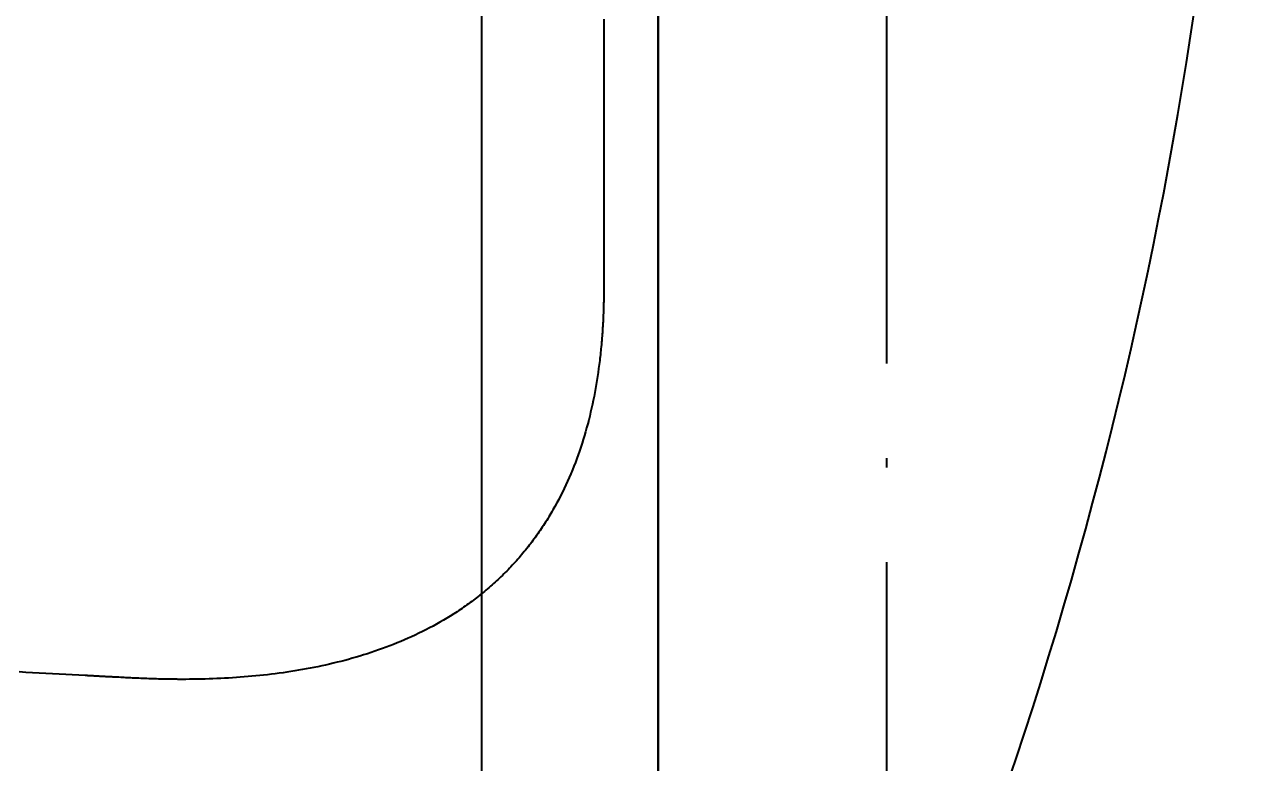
# Model space of a CAD drawing. Extents: x 11992 to 29481, y -6727 to 6811.
# Drawn here: x 24865.6 to 25123, y 1183.9 to 1339.9 of the extents above; entities that cross this region are included whole.
import ezdxf

# ---------------------------------------------------------------- set-up
doc = ezdxf.new("R2010")
doc.units = 0
doc.header["$MEASUREMENT"] = 0
doc.linetypes.add('DOTE', pattern=[2.42, 2, -0.2, 0.02, -0.2])
doc.layers.get('0').update_dxf_attribs({"color": 8, "linetype": 'CONTINUOUS'})
doc.layers.get('Defpoints').update_dxf_attribs({"color": 8, "linetype": 'CONTINUOUS'})
doc.layers.add('zoylight 4标注', color=9, linetype='CONTINUOUS')
doc.layers.add('zoylight 5回路', color=4, linetype='CONTINUOUS')
doc.styles.add('CCD-DIM', font='archs.shx', dxfattribs={"width": 0.8})
doc.dimstyles.new('zoylight_DIM_40', dxfattribs={"dimscale": 40, "dimtxt": 1.9, "dimasz": 0.4, "dimexe": 0.5, "dimexo": 0.5, "dimgap": 0.5, "dimtad": 1, "dimdec": 0, "dimrnd": 5, "dimzin": 12, "dimdsep": 46, "dimtxsty": 'CCD-DIM', "dimblk": 'CCD_Dimension_Tick', "dimcen": 0.125, "dimclrd": 44, "dimclre": 44, "dimclrt": 50, "dimadec": 0, "dimazin": 0, "dimtfac": 1, "dimtdec": 0, "dimtmove": 2, "dimatfit": 3, "dimldrblk": 'CCD_Leader_Dot', "dimfxl": 0, "dimtvp": 1, "dimtolj": 1, "dimtzin": 0, "dimarcsym": 0})

# ---------------------------------------------------------------- blocks, each defined once
blk = doc.blocks.new('CCD_Dimension_Tick')
at = {"color": 0, "linetype": 'ByBlock'}
for p, q in [((-1.091, 0), (0, 0)), ((0, 0), (1.091, 0))]:
    blk.add_line(p, q, dxfattribs=at)
at = {"color": 0, "linetype": 'Continuous', "const_width": 0.608}
blk.add_lwpolyline([(-0.61, -0.61), (0.61, 0.61)], dxfattribs=at)
blk = doc.blocks.new('*D45')
at = {"layer": 'Defpoints', "color": 0, "linetype": 'Continuous'}
for p in [(25047.86, 1826.36), (24962.25, 1126.36), (25047.86, 1126.36)]:
    blk.add_point(p, dxfattribs=at)
at = {"layer": 'zoylight 4标注', "color": 44, "lineweight": -2}
for p, q in [((25027.86, 1826.36), (24942.25, 1826.36)), ((24962.25, 1810.36), (24962.25, 1142.36))]:
    blk.add_line(p, q, dxfattribs=at)
at = {"layer": 'zoylight 4标注', "color": 44, "linetype": 'Continuous', "lineweight": -2}
blk.add_line((25027.86, 1126.36), (24942.25, 1126.36), dxfattribs=at)
at = {"layer": 'zoylight 4标注', "color": 44, "linetype": 'Continuous', "lineweight": -2, "xscale": 16, "yscale": 16, "zscale": 16}
for p, rotation in [((24962.25, 1826.36), 90), ((24962.25, 1126.36), 270)]:
    blk.add_blockref('CCD_Dimension_Tick', p, dxfattribs=dict(at, rotation=rotation))
at = {"layer": 'zoylight 4标注', "color": 50, "linetype": 'Continuous', "insert": (24904.25, 1476.36), "char_height": 76, "attachment_point": 5, "rotation": 90, "style": 'CCD-DIM'}
blk.add_mtext('\\A1;700', dxfattribs=at)
blk = doc.blocks.new('CCD_Leader_Dot')
at = {"color": 0, "linetype": 'ByBlock'}
blk.add_line((-5, 0), (-10, 0), dxfattribs=at)
at = {"color": 0, "linetype": 'ByBlock', "const_width": 5}
blk.add_lwpolyline([(-2.5, 0, 1), (2.5, 0, 1)], format="xyb", close=True, dxfattribs=at)

msp = doc.modelspace()

# ---------------------------------------------------------------- linework, layer by layer
for p, q in [((24999.62, 3630.6, -40.43), (24999.62, 730.6, -40.43)), ((24999.62, 3630.6, 329.57), (24999.62, 730.6, 329.57)), ((24999.62, -619.41, -40.43), (24999.62, 3630.6, -40.43)), ((24988.15, 1340.99, -2436.43), (24988.15, 1338.84, -2436.43)), ((24988.15, 1338.84, -2436.43), (24988.15, 1336.69, -2436.43)), ((24988.15, 1336.69, -2436.43), (24988.15, 1334.55, -2436.43)), ((24988.15, 1334.55, -2436.43), (24988.15, 1332.4, -2436.43)), ((24988.15, 1332.4, -2436.43), (24988.14, 1330.25, -2436.43)), ((24988.14, 1330.25, -2436.43), (24988.14, 1328.11, -2436.43)), ((24988.14, 1328.11, -2436.43), (24988.14, 1325.96, -2436.43)), ((24988.14, 1325.96, -2436.43), (24988.14, 1323.82, -2436.43)), ((24988.14, 1323.82, -2436.43), (24988.14, 1321.67, -2436.43)), ((24988.14, 1321.67, -2436.43), (24988.14, 1319.53, -2436.43)), ((24988.14, 1319.53, -2436.43), (24988.14, 1317.39, -2436.43)), ((24988.14, 1317.39, -2436.43), (24988.14, 1315.24, -2436.43)), ((24988.14, 1315.24, -2436.43), (24988.14, 1313.1, -2436.43)), ((24988.14, 1313.1, -2436.43), (24988.14, 1312.57, -2436.43)), ((24988.14, 1312.57, -2436.43), (24988.14, 1312.03, -2436.43)), ((24988.14, 1312.03, -2436.43), (24988.14, 1311.5, -2436.43)), ((24988.14, 1311.5, -2436.43), (24988.14, 1310.96, -2436.43)), ((24988.14, 1310.96, -2436.43), (24988.14, 1310.43, -2436.43)), ((24988.14, 1310.43, -2436.43), (24988.14, 1309.89, -2436.43)), ((24988.14, 1309.89, -2436.43), (24988.14, 1309.36, -2436.43)), ((24988.14, 1307.75, -2436.43), (24988.13, 1307.22, -2436.43)), ((24988.14, 1309.36, -2436.43), (24988.14, 1308.82, -2436.43)), ((24988.14, 1308.82, -2436.43), (24988.14, 1308.29, -2436.43)), ((24988.14, 1308.29, -2436.43), (24988.14, 1307.75, -2436.43)), ((24988.13, 1307.22, -2436.43), (24988.13, 1306.68, -2436.43)), ((24988.13, 1306.68, -2436.43), (24988.13, 1306.15, -2436.43)), ((24988.13, 1306.15, -2436.43), (24988.13, 1305.61, -2436.43)), ((24988.13, 1305.61, -2436.43), (24988.13, 1305.08, -2436.43)), ((24988.13, 1305.08, -2436.43), (24988.13, 1304.54, -2436.43)), ((24988.13, 1304.54, -2436.43), (24988.13, 1304.01, -2436.43)), ((24988.13, 1304.01, -2436.43), (24988.13, 1303.47, -2436.43)), ((24988.13, 1303.47, -2436.43), (24988.13, 1302.94, -2436.43)), ((24988.13, 1302.94, -2436.43), (24988.13, 1302.4, -2436.43)), ((24988.13, 1302.4, -2436.43), (24988.13, 1301.87, -2436.43)), ((24988.13, 1301.87, -2436.43), (24988.13, 1301.34, -2436.43)), ((24988.13, 1301.34, -2436.43), (24988.13, 1300.8, -2436.43)), ((24988.13, 1300.8, -2436.43), (24988.13, 1300.27, -2436.43)), ((24988.13, 1300.27, -2436.43), (24988.13, 1299.26, -2436.43)), ((24988.13, 1299.26, -2436.43), (24988.13, 1298.25, -2436.43)), ((24988.13, 1298.25, -2436.43), (24988.13, 1297.24, -2436.43)), ((24988.13, 1297.24, -2436.43), (24988.13, 1296.22, -2436.43)), ((24988.13, 1296.22, -2436.43), (24988.13, 1295.21, -2436.43)), ((24988.13, 1295.21, -2436.43), (24988.13, 1294.2, -2436.43)), ((24988.13, 1294.2, -2436.43), (24988.13, 1293.19, -2436.43)), ((24988.13, 1293.19, -2436.43), (24988.13, 1292.18, -2436.43)), ((24988.13, 1292.18, -2436.43), (24988.13, 1291.19, -2436.43)), ((24988.13, 1291.19, -2436.43), (24988.13, 1290.2, -2436.43)), ((24988.13, 1290.2, -2436.43), (24988.13, 1289.21, -2436.43)), ((24988.13, 1289.21, -2436.43), (24988.13, 1288.24, -2436.43)), ((24988.13, 1288.24, -2436.43), (24988.13, 1288.19, -2436.43)), ((24988.13, 1288.19, -2436.43), (24988.13, 1288.13, -2436.43)), ((24988.13, 1288.13, -2436.43), (24988.13, 1288.08, -2436.43)), ((24988.13, 1288.08, -2436.43), (24988.13, 1288.02, -2436.43)), ((24988.13, 1288.02, -2436.43), (24988.13, 1287.96, -2436.43)), ((24988.13, 1287.96, -2436.43), (24988.13, 1287.9, -2436.43)), ((24988.13, 1287.9, -2436.43), (24988.13, 1287.83, -2436.43)), ((24988.13, 1287.83, -2436.43), (24988.13, 1287.76, -2436.43)), ((24988.13, 1287.76, -2436.43), (24988.13, 1287.69, -2436.43)), ((24988.13, 1287.69, -2436.43), (24988.13, 1287.62, -2436.43)), ((24988.13, 1287.62, -2436.43), (24988.13, 1287.54, -2436.43)), ((24988.13, 1287.54, -2436.43), (24988.13, 1287.45, -2436.43)), ((24988.13, 1287.45, -2436.43), (24988.13, 1287.36, -2436.43)), ((24988.13, 1287.36, -2436.43), (24988.13, 1287.27, -2436.43)), ((24988.13, 1287.27, -2436.43), (24988.13, 1287.17, -2436.43)), ((24988.13, 1287.17, -2436.43), (24988.13, 1287.07, -2436.43)), ((24988.13, 1287.07, -2436.43), (24988.13, 1286.96, -2436.43)), ((24988.13, 1286.96, -2436.43), (24988.13, 1286.85, -2436.43)), ((24988.13, 1286.85, -2436.43), (24988.13, 1286.74, -2436.43)), ((24988.13, 1286.74, -2436.43), (24988.13, 1286.63, -2436.43)), ((24988.13, 1286.63, -2436.43), (24988.13, 1286.52, -2436.43)), ((24988.13, 1286.52, -2436.43), (24988.13, 1286.41, -2436.43)), ((24988.13, 1286.41, -2436.43), (24988.13, 1286.3, -2436.43)), ((24988.13, 1286.3, -2436.43), (24988.13, 1286.19, -2436.43)), ((24988.13, 1286.19, -2436.43), (24988.13, 1286.08, -2436.43)), ((24988.13, 1286.08, -2436.43), (24988.13, 1285.97, -2436.43)), ((24988.13, 1285.97, -2436.43), (24988.13, 1285.86, -2436.43)), ((24988.13, 1285.86, -2436.43), (24988.13, 1285.76, -2436.43)), ((24988.13, 1285.76, -2436.43), (24988.13, 1285.65, -2436.43)), ((24988.13, 1285.65, -2436.43), (24988.13, 1285.55, -2436.43)), ((24988.13, 1285.55, -2436.43), (24988.13, 1285.44, -2436.43)), ((24988.13, 1285.44, -2436.43), (24988.13, 1285.34, -2436.43)), ((24988.13, 1285.34, -2436.43), (24988.13, 1285.24, -2436.43)), ((24988.13, 1285.24, -2436.43), (24988.13, 1285.13, -2436.43)), ((24988.13, 1285.13, -2436.43), (24988.13, 1285.03, -2436.43)), ((24988.13, 1285.03, -2436.43), (24988.13, 1284.92, -2436.43)), ((24988.13, 1284.92, -2436.43), (24988.13, 1284.71, -2436.43)), ((24988.13, 1284.71, -2436.43), (24988.13, 1284.5, -2436.43)), ((24988.13, 1284.5, -2436.43), (24988.13, 1284.29, -2436.43)), ((24988.13, 1284.29, -2436.43), (24988.13, 1284.07, -2436.43)), ((24988.13, 1284.07, -2436.43), (24988.13, 1283.86, -2436.43)), ((24988.11, 1281.96, -2436.43), (24988.1, 1281.75, -2436.43)), ((24988.1, 1281.75, -2436.43), (24988.1, 1281.54, -2436.43)), ((24988.1, 1281.54, -2436.43), (24988.1, 1281.33, -2436.43)), ((24988.12, 1282.6, -2436.43), (24988.11, 1282.39, -2436.43)), ((24988.11, 1282.39, -2436.43), (24988.11, 1282.17, -2436.43)), ((24988.11, 1282.17, -2436.43), (24988.11, 1281.96, -2436.43)), ((24988.13, 1283.86, -2436.43), (24988.12, 1283.65, -2436.43)), ((24988.12, 1283.65, -2436.43), (24988.12, 1283.44, -2436.43)), ((24988.12, 1283.44, -2436.43), (24988.12, 1283.23, -2436.43)), ((24988.12, 1283.23, -2436.43), (24988.12, 1283.02, -2436.43)), ((24988.12, 1283.02, -2436.43), (24988.12, 1282.81, -2436.43)), ((24988.12, 1282.81, -2436.43), (24988.12, 1282.6, -2436.43)), ((24988.04, 1279.01, -2436.43), (24988.03, 1278.8, -2436.43)), ((24988.05, 1279.43, -2436.43), (24988.04, 1279.22, -2436.43)), ((24988.04, 1279.22, -2436.43), (24988.04, 1279.01, -2436.43)), ((24988.06, 1279.64, -2436.43), (24988.05, 1279.43, -2436.43)), ((24988.07, 1280.06, -2436.43), (24988.06, 1279.85, -2436.43)), ((24988.06, 1279.85, -2436.43), (24988.06, 1279.64, -2436.43)), ((24988.08, 1280.27, -2436.43), (24988.07, 1280.06, -2436.43)), ((24988.09, 1280.7, -2436.43), (24988.08, 1280.49, -2436.43)), ((24988.08, 1280.49, -2436.43), (24988.08, 1280.27, -2436.43)), ((24988.1, 1281.33, -2436.43), (24988.09, 1281.12, -2436.43)), ((24988.09, 1281.12, -2436.43), (24988.09, 1280.91, -2436.43)), ((24988.09, 1280.91, -2436.43), (24988.09, 1280.7, -2436.43)), ((24987.92, 1276.47, -2436.43), (24987.91, 1276.26, -2436.43)), ((24987.93, 1276.68, -2436.43), (24987.92, 1276.47, -2436.43)), ((24987.94, 1276.89, -2436.43), (24987.93, 1276.68, -2436.43)), ((24987.96, 1277.1, -2436.43), (24987.94, 1276.89, -2436.43)), ((24987.97, 1277.32, -2436.43), (24987.96, 1277.1, -2436.43)), ((24987.98, 1277.53, -2436.43), (24987.97, 1277.32, -2436.43)), ((24987.99, 1277.74, -2436.43), (24987.98, 1277.53, -2436.43)), ((24988, 1277.95, -2436.43), (24987.99, 1277.74, -2436.43)), ((24988.01, 1278.16, -2436.43), (24988, 1277.95, -2436.43)), ((24988.02, 1278.58, -2436.43), (24988.01, 1278.37, -2436.43)), ((24988.01, 1278.37, -2436.43), (24988.01, 1278.16, -2436.43)), ((24988.03, 1278.8, -2436.43), (24988.02, 1278.58, -2436.43)), ((24987.75, 1273.94, -2436.43), (24987.74, 1273.72, -2436.43)), ((24987.77, 1274.15, -2436.43), (24987.75, 1273.94, -2436.43)), ((24987.79, 1274.36, -2436.43), (24987.77, 1274.15, -2436.43)), ((24987.8, 1274.57, -2436.43), (24987.79, 1274.36, -2436.43)), ((24987.82, 1274.78, -2436.43), (24987.8, 1274.57, -2436.43)), ((24987.83, 1274.99, -2436.43), (24987.82, 1274.78, -2436.43)), ((24987.84, 1275.2, -2436.43), (24987.83, 1274.99, -2436.43)), ((24987.86, 1275.41, -2436.43), (24987.84, 1275.2, -2436.43)), ((24987.87, 1275.63, -2436.43), (24987.86, 1275.41, -2436.43)), ((24987.88, 1275.84, -2436.43), (24987.87, 1275.63, -2436.43)), ((24987.9, 1276.05, -2436.43), (24987.88, 1275.84, -2436.43)), ((24987.91, 1276.26, -2436.43), (24987.9, 1276.05, -2436.43)), ((24987.53, 1271.4, -2436.43), (24987.49, 1270.98, -2436.43)), ((24987.57, 1271.82, -2436.43), (24987.53, 1271.4, -2436.43)), ((24987.61, 1272.25, -2436.43), (24987.57, 1271.82, -2436.43)), ((24987.63, 1272.46, -2436.43), (24987.61, 1272.25, -2436.43)), ((24987.65, 1272.67, -2436.43), (24987.63, 1272.46, -2436.43)), ((24987.67, 1272.88, -2436.43), (24987.65, 1272.67, -2436.43)), ((24987.69, 1273.09, -2436.43), (24987.67, 1272.88, -2436.43)), ((24987.7, 1273.3, -2436.43), (24987.69, 1273.09, -2436.43)), ((24987.72, 1273.51, -2436.43), (24987.7, 1273.3, -2436.43)), ((24987.74, 1273.72, -2436.43), (24987.72, 1273.51, -2436.43)), ((24987.26, 1268.87, -2436.43), (24987.2, 1268.45, -2436.43)), ((24987.31, 1269.29, -2436.43), (24987.26, 1268.87, -2436.43)), ((24987.35, 1269.71, -2436.43), (24987.31, 1269.29, -2436.43)), ((24987.4, 1270.14, -2436.43), (24987.35, 1269.71, -2436.43)), ((24987.45, 1270.56, -2436.43), (24987.4, 1270.14, -2436.43)), ((24987.49, 1270.98, -2436.43), (24987.45, 1270.56, -2436.43)), ((24986.92, 1266.35, -2436.43), (24986.79, 1265.51, -2436.43)), ((24987.04, 1267.19, -2436.43), (24986.92, 1266.35, -2436.43)), ((24987.1, 1267.61, -2436.43), (24987.04, 1267.19, -2436.43)), ((24987.15, 1268.03, -2436.43), (24987.1, 1267.61, -2436.43)), ((24987.2, 1268.45, -2436.43), (24987.15, 1268.03, -2436.43)), ((24986.52, 1263.83, -2436.43), (24986.38, 1262.99, -2436.43)), ((24986.66, 1264.67, -2436.43), (24986.52, 1263.83, -2436.43)), ((24986.79, 1265.51, -2436.43), (24986.66, 1264.67, -2436.43)), ((24986.06, 1261.32, -2436.43), (24985.89, 1260.48, -2436.43)), ((24986.22, 1262.15, -2436.43), (24986.06, 1261.32, -2436.43)), ((24986.38, 1262.99, -2436.43), (24986.22, 1262.15, -2436.43)), ((24985.53, 1258.82, -2436.43), (24985.34, 1257.98, -2436.43)), ((24985.72, 1259.65, -2436.43), (24985.53, 1258.82, -2436.43)), ((24985.89, 1260.48, -2436.43), (24985.72, 1259.65, -2436.43)), ((24984.94, 1256.33, -2436.43), (24984.72, 1255.5, -2436.43)), ((24985.14, 1257.16, -2436.43), (24984.94, 1256.33, -2436.43)), ((24985.34, 1257.98, -2436.43), (24985.14, 1257.16, -2436.43)), ((24984.27, 1253.86, -2436.43), (24984.03, 1253.04, -2436.43)), ((24984.5, 1254.68, -2436.43), (24984.27, 1253.86, -2436.43)), ((24984.72, 1255.5, -2436.43), (24984.5, 1254.68, -2436.43)), ((24983.53, 1251.41, -2436.43), (24983.26, 1250.59, -2436.43)), ((24983.78, 1252.22, -2436.43), (24983.53, 1251.41, -2436.43)), ((24984.03, 1253.04, -2436.43), (24983.78, 1252.22, -2436.43)), ((24982.41, 1248.17, -2436.43), (24982.11, 1247.37, -2436.43)), ((24982.7, 1248.98, -2436.43), (24982.41, 1248.17, -2436.43)), ((24982.99, 1249.78, -2436.43), (24982.7, 1248.98, -2436.43)), ((24983.26, 1250.59, -2436.43), (24982.99, 1249.78, -2436.43)), ((24981.49, 1245.78, -2436.43), (24981.16, 1244.99, -2436.43)), ((24981.8, 1246.58, -2436.43), (24981.49, 1245.78, -2436.43)), ((24982.11, 1247.37, -2436.43), (24981.8, 1246.58, -2436.43)), ((24980.48, 1243.42, -2436.43), (24980.12, 1242.64, -2436.43)), ((24980.82, 1244.21, -2436.43), (24980.48, 1243.42, -2436.43)), ((24981.16, 1244.99, -2436.43), (24980.82, 1244.21, -2436.43)), ((24979, 1240.33, -2436.43), (24978.61, 1239.57, -2436.43)), ((24979.38, 1241.1, -2436.43), (24979, 1240.33, -2436.43)), ((24979.76, 1241.87, -2436.43), (24979.38, 1241.1, -2436.43)), ((24980.12, 1242.64, -2436.43), (24979.76, 1241.87, -2436.43)), ((24977.79, 1238.07, -2436.43), (24977.58, 1237.69, -2436.43)), ((24978.21, 1238.82, -2436.43), (24977.79, 1238.07, -2436.43)), ((24978.61, 1239.57, -2436.43), (24978.21, 1238.82, -2436.43)), ((24976.28, 1235.48, -2436.43), (24976.05, 1235.12, -2436.43)), ((24976.5, 1235.85, -2436.43), (24976.28, 1235.48, -2436.43)), ((24976.72, 1236.21, -2436.43), (24976.5, 1235.85, -2436.43)), ((24976.94, 1236.58, -2436.43), (24976.72, 1236.21, -2436.43)), ((24977.16, 1236.95, -2436.43), (24976.94, 1236.58, -2436.43)), ((24977.37, 1237.32, -2436.43), (24977.16, 1236.95, -2436.43)), ((24977.58, 1237.69, -2436.43), (24977.37, 1237.32, -2436.43)), ((24974.4, 1232.62, -2436.43), (24974.16, 1232.27, -2436.43)), ((24974.64, 1232.97, -2436.43), (24974.4, 1232.62, -2436.43)), ((24974.88, 1233.33, -2436.43), (24974.64, 1232.97, -2436.43)), ((24975.12, 1233.68, -2436.43), (24974.88, 1233.33, -2436.43)), ((24975.36, 1234.04, -2436.43), (24975.12, 1233.68, -2436.43)), ((24975.59, 1234.4, -2436.43), (24975.36, 1234.04, -2436.43)), ((24975.82, 1234.76, -2436.43), (24975.59, 1234.4, -2436.43)), ((24976.05, 1235.12, -2436.43), (24975.82, 1234.76, -2436.43)), ((24972.64, 1230.2, -2436.43), (24972.38, 1229.86, -2436.43)), ((24972.9, 1230.54, -2436.43), (24972.64, 1230.2, -2436.43)), ((24973.15, 1230.88, -2436.43), (24972.9, 1230.54, -2436.43)), ((24973.41, 1231.23, -2436.43), (24973.15, 1230.88, -2436.43)), ((24973.66, 1231.57, -2436.43), (24973.41, 1231.23, -2436.43)), ((24973.91, 1231.92, -2436.43), (24973.66, 1231.57, -2436.43)), ((24974.16, 1232.27, -2436.43), (24973.91, 1231.92, -2436.43)), ((24970.49, 1227.55, -2436.43), (24970.21, 1227.23, -2436.43)), ((24970.76, 1227.87, -2436.43), (24970.49, 1227.55, -2436.43)), ((24971.04, 1228.2, -2436.43), (24970.76, 1227.87, -2436.43)), ((24971.31, 1228.53, -2436.43), (24971.04, 1228.2, -2436.43)), ((24971.58, 1228.86, -2436.43), (24971.31, 1228.53, -2436.43)), ((24971.85, 1229.19, -2436.43), (24971.58, 1228.86, -2436.43)), ((24972.11, 1229.53, -2436.43), (24971.85, 1229.19, -2436.43)), ((24972.38, 1229.86, -2436.43), (24972.11, 1229.53, -2436.43)), ((24968.19, 1225.02, -2436.43), (24967.9, 1224.71, -2436.43)), ((24968.49, 1225.33, -2436.43), (24968.19, 1225.02, -2436.43)), ((24968.78, 1225.64, -2436.43), (24968.49, 1225.33, -2436.43)), ((24969.07, 1225.95, -2436.43), (24968.78, 1225.64, -2436.43)), ((24969.36, 1226.27, -2436.43), (24969.07, 1225.95, -2436.43)), ((24969.64, 1226.58, -2436.43), (24969.36, 1226.27, -2436.43)), ((24969.93, 1226.9, -2436.43), (24969.64, 1226.58, -2436.43)), ((24970.21, 1227.23, -2436.43), (24969.93, 1226.9, -2436.43)), ((24965.46, 1222.34, -2436.43), (24965.15, 1222.05, -2436.43)), ((24965.77, 1222.63, -2436.43), (24965.46, 1222.34, -2436.43)), ((24966.08, 1222.92, -2436.43), (24965.77, 1222.63, -2436.43)), ((24966.39, 1223.21, -2436.43), (24966.08, 1222.92, -2436.43)), ((24966.69, 1223.51, -2436.43), (24966.39, 1223.21, -2436.43)), ((24967, 1223.81, -2436.43), (24966.69, 1223.51, -2436.43)), ((24967.3, 1224.11, -2436.43), (24967, 1223.81, -2436.43)), ((24967.6, 1224.41, -2436.43), (24967.3, 1224.11, -2436.43)), ((24967.9, 1224.71, -2436.43), (24967.6, 1224.41, -2436.43)), ((24962.57, 1219.83, -2436.43), (24962.24, 1219.56, -2436.43)), ((24962.9, 1220.1, -2436.43), (24962.57, 1219.83, -2436.43)), ((24963.22, 1220.37, -2436.43), (24962.9, 1220.1, -2436.43)), ((24963.55, 1220.64, -2436.43), (24963.22, 1220.37, -2436.43)), ((24963.87, 1220.92, -2436.43), (24963.55, 1220.64, -2436.43)), ((24964.19, 1221.2, -2436.43), (24963.87, 1220.92, -2436.43)), ((24964.51, 1221.48, -2436.43), (24964.19, 1221.2, -2436.43)), ((24964.83, 1221.76, -2436.43), (24964.51, 1221.48, -2436.43)), ((24965.15, 1222.05, -2436.43), (24964.83, 1221.76, -2436.43)), ((24959.2, 1217.26, -2436.43), (24958.85, 1217.01, -2436.43)), ((24959.54, 1217.51, -2436.43), (24959.2, 1217.26, -2436.43)), ((24959.88, 1217.75, -2436.43), (24959.54, 1217.51, -2436.43)), ((24960.23, 1218.01, -2436.43), (24959.88, 1217.75, -2436.43)), ((24960.57, 1218.26, -2436.43), (24960.23, 1218.01, -2436.43)), ((24960.9, 1218.52, -2436.43), (24960.57, 1218.26, -2436.43)), ((24961.24, 1218.77, -2436.43), (24960.9, 1218.52, -2436.43)), ((24961.58, 1219.03, -2436.43), (24961.24, 1218.77, -2436.43)), ((24961.91, 1219.3, -2436.43), (24961.58, 1219.03, -2436.43)), ((24962.24, 1219.56, -2436.43), (24961.91, 1219.3, -2436.43)), ((24955.68, 1214.92, -2436.43), (24954.96, 1214.48, -2436.43)), ((24956.39, 1215.37, -2436.43), (24955.68, 1214.92, -2436.43)), ((24957.1, 1215.83, -2436.43), (24956.39, 1215.37, -2436.43)), ((24957.45, 1216.06, -2436.43), (24957.1, 1215.83, -2436.43)), ((24957.81, 1216.3, -2436.43), (24957.45, 1216.06, -2436.43)), ((24958.16, 1216.53, -2436.43), (24957.81, 1216.3, -2436.43)), ((24958.5, 1216.77, -2436.43), (24958.16, 1216.53, -2436.43)), ((24958.85, 1217.01, -2436.43), (24958.5, 1216.77, -2436.43)), ((24951.29, 1212.41, -2436.43), (24950.54, 1212.02, -2436.43)), ((24952.03, 1212.8, -2436.43), (24951.29, 1212.41, -2436.43)), ((24952.77, 1213.21, -2436.43), (24952.03, 1212.8, -2436.43)), ((24953.5, 1213.62, -2436.43), (24952.77, 1213.21, -2436.43)), ((24954.23, 1214.04, -2436.43), (24953.5, 1213.62, -2436.43)), ((24954.96, 1214.48, -2436.43), (24954.23, 1214.04, -2436.43)), ((24945.21, 1209.55, -2436.43), (24944.43, 1209.23, -2436.43)), ((24945.98, 1209.87, -2436.43), (24945.21, 1209.55, -2436.43)), ((24946.75, 1210.21, -2436.43), (24945.98, 1209.87, -2436.43)), ((24947.51, 1210.56, -2436.43), (24946.75, 1210.21, -2436.43)), ((24948.28, 1210.91, -2436.43), (24947.51, 1210.56, -2436.43)), ((24949.03, 1211.27, -2436.43), (24948.28, 1210.91, -2436.43)), ((24949.79, 1211.64, -2436.43), (24949.03, 1211.27, -2436.43)), ((24950.54, 1212.02, -2436.43), (24949.79, 1211.64, -2436.43)), ((24938.15, 1206.95, -2436.43), (24937.35, 1206.7, -2436.43)), ((24938.94, 1207.21, -2436.43), (24938.15, 1206.95, -2436.43)), ((24939.73, 1207.47, -2436.43), (24938.94, 1207.21, -2436.43)), ((24940.52, 1207.75, -2436.43), (24939.73, 1207.47, -2436.43)), ((24941.31, 1208.03, -2436.43), (24940.52, 1207.75, -2436.43)), ((24942.09, 1208.31, -2436.43), (24941.31, 1208.03, -2436.43)), ((24942.88, 1208.61, -2436.43), (24942.09, 1208.31, -2436.43)), ((24943.66, 1208.91, -2436.43), (24942.88, 1208.61, -2436.43)), ((24944.43, 1209.23, -2436.43), (24943.66, 1208.91, -2436.43)), ((24928.49, 1204.39, -2436.43), (24927.68, 1204.22, -2436.43)), ((24929.3, 1204.57, -2436.43), (24928.49, 1204.39, -2436.43)), ((24930.11, 1204.75, -2436.43), (24929.3, 1204.57, -2436.43)), ((24930.92, 1204.94, -2436.43), (24930.11, 1204.75, -2436.43)), ((24931.73, 1205.14, -2436.43), (24930.92, 1204.94, -2436.43)), ((24932.54, 1205.34, -2436.43), (24931.73, 1205.14, -2436.43)), ((24933.35, 1205.55, -2436.43), (24932.54, 1205.34, -2436.43)), ((24934.15, 1205.77, -2436.43), (24933.35, 1205.55, -2436.43)), ((24934.95, 1205.99, -2436.43), (24934.15, 1205.77, -2436.43)), ((24935.75, 1206.22, -2436.43), (24934.95, 1205.99, -2436.43)), ((24936.55, 1206.45, -2436.43), (24935.75, 1206.22, -2436.43)), ((24937.35, 1206.7, -2436.43), (24936.55, 1206.45, -2436.43)), ((24865.95, 1203.02, -2436.43), (24864.53, 1203.1, -2436.43)), ((24867.37, 1202.95, -2436.43), (24865.95, 1203.02, -2436.43)), ((24868.79, 1202.87, -2436.43), (24867.37, 1202.95, -2436.43)), ((24870.2, 1202.79, -2436.43), (24868.79, 1202.87, -2436.43)), ((24871.61, 1202.72, -2436.43), (24870.2, 1202.79, -2436.43)), ((24873.01, 1202.64, -2436.43), (24871.61, 1202.72, -2436.43)), ((24874.4, 1202.57, -2436.43), (24873.01, 1202.64, -2436.43)), ((24875.77, 1202.49, -2436.43), (24874.4, 1202.57, -2436.43)), ((24877.12, 1202.42, -2436.43), (24875.77, 1202.49, -2436.43)), ((24878.46, 1202.35, -2436.43), (24877.12, 1202.42, -2436.43)), ((24878.57, 1202.34, -2436.43), (24878.46, 1202.35, -2436.43)), ((24878.68, 1202.34, -2436.43), (24878.57, 1202.34, -2436.43)), ((24878.79, 1202.33, -2436.43), (24878.68, 1202.34, -2436.43)), ((24878.9, 1202.33, -2436.43), (24878.79, 1202.33, -2436.43)), ((24879.02, 1202.32, -2436.43), (24878.9, 1202.33, -2436.43)), ((24879.14, 1202.31, -2436.43), (24879.02, 1202.32, -2436.43)), ((24879.26, 1202.31, -2436.43), (24879.14, 1202.31, -2436.43)), ((24879.39, 1202.3, -2436.43), (24879.26, 1202.31, -2436.43)), ((24879.53, 1202.29, -2436.43), (24879.39, 1202.3, -2436.43)), ((24879.68, 1202.28, -2436.43), (24879.53, 1202.29, -2436.43)), ((24879.83, 1202.28, -2436.43), (24879.68, 1202.28, -2436.43)), ((24880, 1202.27, -2436.43), (24879.83, 1202.28, -2436.43)), ((24880.17, 1202.26, -2436.43), (24880, 1202.27, -2436.43)), ((24880.36, 1202.25, -2436.43), (24880.17, 1202.26, -2436.43)), ((24880.55, 1202.24, -2436.43), (24880.36, 1202.25, -2436.43)), ((24880.75, 1202.23, -2436.43), (24880.55, 1202.24, -2436.43)), ((24880.95, 1202.22, -2436.43), (24880.75, 1202.23, -2436.43)), ((24881.17, 1202.2, -2436.43), (24880.95, 1202.22, -2436.43)), ((24881.38, 1202.19, -2436.43), (24881.17, 1202.2, -2436.43)), ((24881.6, 1202.18, -2436.43), (24881.38, 1202.19, -2436.43)), ((24881.82, 1202.17, -2436.43), (24881.6, 1202.18, -2436.43)), ((24882.03, 1202.16, -2436.43), (24881.82, 1202.17, -2436.43)), ((24882.25, 1202.15, -2436.43), (24882.03, 1202.16, -2436.43)), ((24882.47, 1202.14, -2436.43), (24882.25, 1202.15, -2436.43)), ((24882.68, 1202.12, -2436.43), (24882.47, 1202.14, -2436.43)), ((24882.89, 1202.11, -2436.43), (24882.68, 1202.12, -2436.43)), ((24883.1, 1202.1, -2436.43), (24882.89, 1202.11, -2436.43)), ((24883.3, 1202.09, -2436.43), (24883.1, 1202.1, -2436.43)), ((24883.51, 1202.08, -2436.43), (24883.3, 1202.09, -2436.43)), ((24883.71, 1202.07, -2436.43), (24883.51, 1202.08, -2436.43)), ((24883.91, 1202.06, -2436.43), (24883.71, 1202.07, -2436.43)), ((24884.11, 1202.05, -2436.43), (24883.91, 1202.06, -2436.43)), ((24884.31, 1202.04, -2436.43), (24884.11, 1202.05, -2436.43)), ((24884.52, 1202.03, -2436.43), (24884.31, 1202.04, -2436.43)), ((24884.72, 1202.02, -2436.43), (24884.52, 1202.03, -2436.43)), ((24884.93, 1202.01, -2436.43), (24884.72, 1202.02, -2436.43)), ((24885.29, 1201.99, -2436.43), (24884.93, 1202.01, -2436.43)), ((24885.64, 1201.97, -2436.43), (24885.29, 1201.99, -2436.43)), ((24886, 1201.95, -2436.43), (24885.64, 1201.97, -2436.43)), ((24886.35, 1201.93, -2436.43), (24886, 1201.95, -2436.43)), ((24886.71, 1201.91, -2436.43), (24886.35, 1201.93, -2436.43)), ((24887.07, 1201.89, -2436.43), (24886.71, 1201.91, -2436.43)), ((24887.42, 1201.88, -2436.43), (24887.07, 1201.89, -2436.43)), ((24887.77, 1201.86, -2436.43), (24887.42, 1201.88, -2436.43)), ((24888.13, 1201.84, -2436.43), (24887.77, 1201.86, -2436.43)), ((24888.48, 1201.82, -2436.43), (24888.13, 1201.84, -2436.43)), ((24888.84, 1201.81, -2436.43), (24888.48, 1201.82, -2436.43)), ((24889.19, 1201.79, -2436.43), (24888.84, 1201.81, -2436.43)), ((24889.25, 1201.79, -2436.43), (24889.19, 1201.79, -2436.43)), ((24889.31, 1201.79, -2436.43), (24889.25, 1201.79, -2436.43)), ((24889.36, 1201.78, -2436.43), (24889.31, 1201.79, -2436.43)), ((24889.42, 1201.78, -2436.43), (24889.36, 1201.78, -2436.43)), ((24889.47, 1201.78, -2436.43), (24889.42, 1201.78, -2436.43)), ((24889.53, 1201.78, -2436.43), (24889.47, 1201.78, -2436.43)), ((24889.59, 1201.77, -2436.43), (24889.53, 1201.78, -2436.43)), ((24889.64, 1201.77, -2436.43), (24889.59, 1201.77, -2436.43)), ((24889.7, 1201.77, -2436.43), (24889.64, 1201.77, -2436.43)), ((24889.75, 1201.77, -2436.43), (24889.7, 1201.77, -2436.43)), ((24889.81, 1201.76, -2436.43), (24889.75, 1201.77, -2436.43)), ((24889.87, 1201.76, -2436.43), (24889.81, 1201.76, -2436.43)), ((24890.28, 1201.74, -2436.43), (24889.87, 1201.76, -2436.43)), ((24890.69, 1201.73, -2436.43), (24890.28, 1201.74, -2436.43)), ((24907.16, 1201.73, -2436.43), (24906.34, 1201.7, -2436.43)), ((24907.98, 1201.78, -2436.43), (24907.16, 1201.73, -2436.43)), ((24908.81, 1201.82, -2436.43), (24907.98, 1201.78, -2436.43)), ((24909.63, 1201.87, -2436.43), (24908.81, 1201.82, -2436.43)), ((24910.46, 1201.93, -2436.43), (24909.63, 1201.87, -2436.43)), ((24911.28, 1201.99, -2436.43), (24910.46, 1201.93, -2436.43)), ((24912.1, 1202.05, -2436.43), (24911.28, 1201.99, -2436.43)), ((24912.93, 1202.12, -2436.43), (24912.1, 1202.05, -2436.43)), ((24913.75, 1202.19, -2436.43), (24912.93, 1202.12, -2436.43)), ((24914.57, 1202.27, -2436.43), (24913.75, 1202.19, -2436.43)), ((24915.4, 1202.35, -2436.43), (24914.57, 1202.27, -2436.43)), ((24916.22, 1202.44, -2436.43), (24915.4, 1202.35, -2436.43)), ((24917.04, 1202.53, -2436.43), (24916.22, 1202.44, -2436.43)), ((24917.86, 1202.63, -2436.43), (24917.04, 1202.53, -2436.43)), ((24918.68, 1202.73, -2436.43), (24917.86, 1202.63, -2436.43)), ((24919.5, 1202.84, -2436.43), (24918.68, 1202.73, -2436.43)), ((24920.32, 1202.95, -2436.43), (24919.5, 1202.84, -2436.43)), ((24921.14, 1203.07, -2436.43), (24920.32, 1202.95, -2436.43)), ((24921.96, 1203.2, -2436.43), (24921.14, 1203.07, -2436.43)), ((24922.78, 1203.33, -2436.43), (24921.96, 1203.2, -2436.43)), ((24923.6, 1203.46, -2436.43), (24922.78, 1203.33, -2436.43)), ((24924.42, 1203.6, -2436.43), (24923.6, 1203.46, -2436.43)), ((24925.23, 1203.75, -2436.43), (24924.42, 1203.6, -2436.43)), ((24926.05, 1203.9, -2436.43), (24925.23, 1203.75, -2436.43)), ((24926.86, 1204.06, -2436.43), (24926.05, 1203.9, -2436.43)), ((24927.68, 1204.22, -2436.43), (24926.86, 1204.06, -2436.43)), ((24891.1, 1201.71, -2436.43), (24890.69, 1201.73, -2436.43)), ((24891.51, 1201.69, -2436.43), (24891.1, 1201.71, -2436.43)), ((24891.92, 1201.68, -2436.43), (24891.51, 1201.69, -2436.43)), ((24892.33, 1201.66, -2436.43), (24891.92, 1201.68, -2436.43)), ((24892.74, 1201.65, -2436.43), (24892.33, 1201.66, -2436.43)), ((24893.16, 1201.63, -2436.43), (24892.74, 1201.65, -2436.43)), ((24893.57, 1201.62, -2436.43), (24893.16, 1201.63, -2436.43)), ((24893.98, 1201.61, -2436.43), (24893.57, 1201.62, -2436.43)), ((24894.39, 1201.6, -2436.43), (24893.98, 1201.61, -2436.43)), ((24894.8, 1201.59, -2436.43), (24894.39, 1201.6, -2436.43)), ((24895.01, 1201.58, -2436.43), (24894.8, 1201.59, -2436.43)), ((24895.21, 1201.58, -2436.43), (24895.01, 1201.58, -2436.43)), ((24895.42, 1201.57, -2436.43), (24895.21, 1201.58, -2436.43)), ((24895.62, 1201.57, -2436.43), (24895.42, 1201.57, -2436.43)), ((24895.83, 1201.57, -2436.43), (24895.62, 1201.57, -2436.43)), ((24896.04, 1201.56, -2436.43), (24895.83, 1201.57, -2436.43)), ((24896.24, 1201.56, -2436.43), (24896.04, 1201.56, -2436.43)), ((24896.45, 1201.56, -2436.43), (24896.24, 1201.56, -2436.43)), ((24896.65, 1201.56, -2436.43), (24896.45, 1201.56, -2436.43)), ((24896.86, 1201.55, -2436.43), (24896.65, 1201.56, -2436.43)), ((24897.06, 1201.55, -2436.43), (24896.86, 1201.55, -2436.43)), ((24897.27, 1201.55, -2436.43), (24897.06, 1201.55, -2436.43)), ((24897.48, 1201.55, -2436.43), (24897.27, 1201.55, -2436.43)), ((24897.68, 1201.55, -2436.43), (24897.48, 1201.55, -2436.43)), ((24897.89, 1201.55, -2436.43), (24897.68, 1201.55, -2436.43)), ((24898.09, 1201.54, -2436.43), (24897.89, 1201.55, -2436.43)), ((24898.3, 1201.54, -2436.43), (24898.09, 1201.54, -2436.43)), ((24898.51, 1201.54, -2436.43), (24898.3, 1201.54, -2436.43)), ((24898.71, 1201.54, -2436.43), (24898.51, 1201.54, -2436.43)), ((24898.92, 1201.54, -2436.43), (24898.71, 1201.54, -2436.43)), ((24899.12, 1201.54, -2436.43), (24898.92, 1201.54, -2436.43)), ((24899.33, 1201.54, -2436.43), (24899.12, 1201.54, -2436.43)), ((24899.54, 1201.54, -2436.43), (24899.33, 1201.54, -2436.43)), ((24899.74, 1201.54, -2436.43), (24899.54, 1201.54, -2436.43)), ((24900.57, 1201.55, -2436.43), (24899.74, 1201.54, -2436.43)), ((24901.39, 1201.56, -2436.43), (24900.57, 1201.55, -2436.43)), ((24902.21, 1201.57, -2436.43), (24901.39, 1201.56, -2436.43)), ((24903.04, 1201.59, -2436.43), (24902.21, 1201.57, -2436.43)), ((24903.86, 1201.61, -2436.43), (24903.04, 1201.59, -2436.43)), ((24904.69, 1201.63, -2436.43), (24903.86, 1201.61, -2436.43)), ((24905.51, 1201.66, -2436.43), (24904.69, 1201.63, -2436.43)), ((24906.34, 1201.7, -2436.43), (24905.51, 1201.66, -2436.43))]:
    msp.add_line(p, q)
at = {"layer": 'zoylight 4标注', "color": 9, "linetype": 'DOTE', "ltscale": 100}
msp.add_line((25047.86, 3404.28), (25047.86, 832.65), dxfattribs=at)
at = {"layer": 'zoylight 5回路', "linetype": 'Continuous'}
msp.add_arc((24194.19, 1478.6), 928.78, 338.06727, 22.33781, dxfattribs=at)

# ---------------------------------------------------------------- dimensions: what is measured, and where the dimension line sits
at = {"layer": 'zoylight 4标注', "linetype": 'Continuous'}
dim = msp.add_aligned_dim(p1=(25047.86, 1826.36), p2=(25047.86, 1126.36), distance=-85.6, dimstyle='zoylight_DIM_40', dxfattribs=at)
dim.commit()
dim.dimension.update_dxf_attribs({"geometry": '*D45', "text_midpoint": (24904.25, 1476.36)})

doc.saveas('drawing.dxf')
